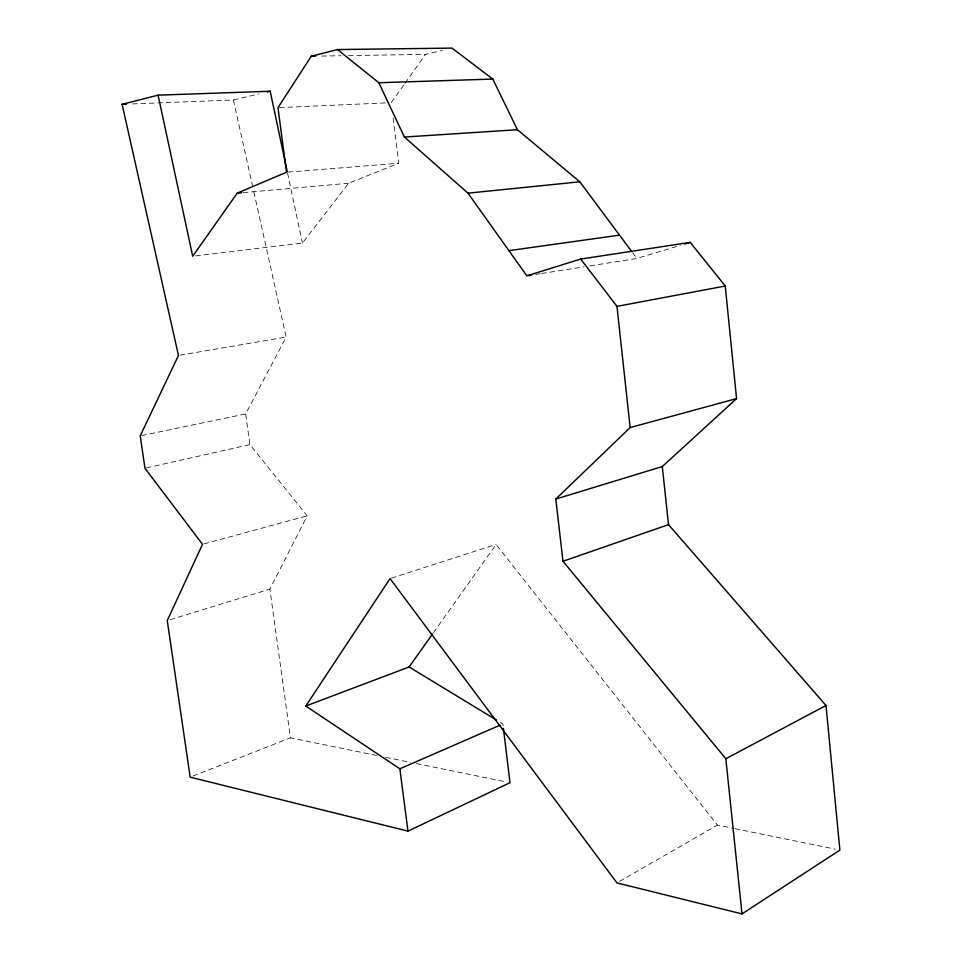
<?xml version="1.0" encoding="UTF-8"?>
<svg xmlns="http://www.w3.org/2000/svg" width="962" height="962" viewBox="0 0 962 962"><rect width="100%" height="100%" fill="white"/><g stroke="black" fill="none" stroke-linecap="round" stroke-linejoin="round"><path stroke-width="0.72" stroke-dasharray="4.81 3.61" d="M376.791 755.495L290.428 737.842L269.877 589.117L307.203 515.824L249.928 444.6L245.683 413.913L286.159 337.061L253.271 189.249M433.465 632.671L496.079 544.456L717.387 825.071L733.429 828.342M391.233 102.657L404.112 84.548M404.978 83.345L425.589 54.365L442.255 50.409M195.683 255.88L302.441 243.073L348.653 183.237L398.749 163.263L392.881 115.969M619.552 881.432L717.387 825.071M192.965 776.069L290.428 737.842M391.474 578.138L496.079 544.456M170.106 619.72L269.877 589.117M589.934 265.873L636.88 258.465L680.399 245.334M203.932 543.927L307.203 515.824M132.491 103.908L233.405 99.976L258.874 93.927M146.416 467.917L249.928 444.6M141.679 435.582L245.683 413.913M179.942 355.194L286.159 337.061M535.654 274.447L540.055 273.749M541.522 273.521L584.066 266.799M243.158 192.628L348.653 183.237M288.023 172.114L398.749 163.263M279.449 107.6L385.269 102.922M321.669 56.049L340.969 55.736M348.388 55.616L425.589 54.365M385.582 757.286L410.461 762.373M416.318 763.563L505.615 781.805M734.884 828.643L835.521 849.206M500.312 722.378L502.885 723.929L503.234 726.875M632.539 252.633L636.88 258.465M233.405 99.976L252.946 187.782M287.554 172.992L302.441 243.073"/><path stroke-width="1.44" d="M631.673 251.467L579.809 181.806L517.424 129.714L492.784 79.064L451.972 48.1L337.494 49.555L311.279 56.229L277.97 107.66L286.52 172.234L237.217 193.158L192.713 256.241L158.081 95.166L122.114 104.317L178.463 355.447L140.224 435.894L144.961 468.253L202.501 544.324L167.256 620.586L190.175 777.164L407.96 831.132L510.016 782.707L503.415 728.342M407.96 831.132L399.867 768.806L305.772 706.036L390.055 578.595L616.979 882.924L742.003 913.9L839.886 850.095L826.009 705.495L668.506 524.651L662.301 466.558L736.567 398.617L725.24 286.015L690.223 242.364L580.687 259.067L526.851 275.829L467.989 193.158L404.413 137.037L378.848 82.744L337.494 49.555M305.772 706.036L409.115 666.979L432.599 633.898M742.003 913.9L725.829 758.741L562.974 561.267L555.808 499.062L630.158 427.561L736.567 398.617M725.829 758.741L826.009 705.495M399.867 768.806L500.132 725.132M562.974 561.267L668.506 524.651M555.808 499.062L662.301 466.558M684.607 244.059L690.223 242.364M267.364 91.919L270.19 91.246L287.241 171.537M580.687 259.067L616.967 306.373L725.24 286.015M528.318 275.601L531.252 275.144M508.922 250.649L619.516 235.137M467.989 193.158L579.809 181.806M237.217 193.158L241.678 192.761M404.413 137.037L517.424 129.714M122.114 104.317L126.563 104.136M158.081 95.166L270.19 91.246M378.848 82.744L492.784 79.064M311.279 56.229L315.728 56.157M409.115 666.979L496.452 720.033M616.967 306.373L630.158 427.561"/></g></svg>
